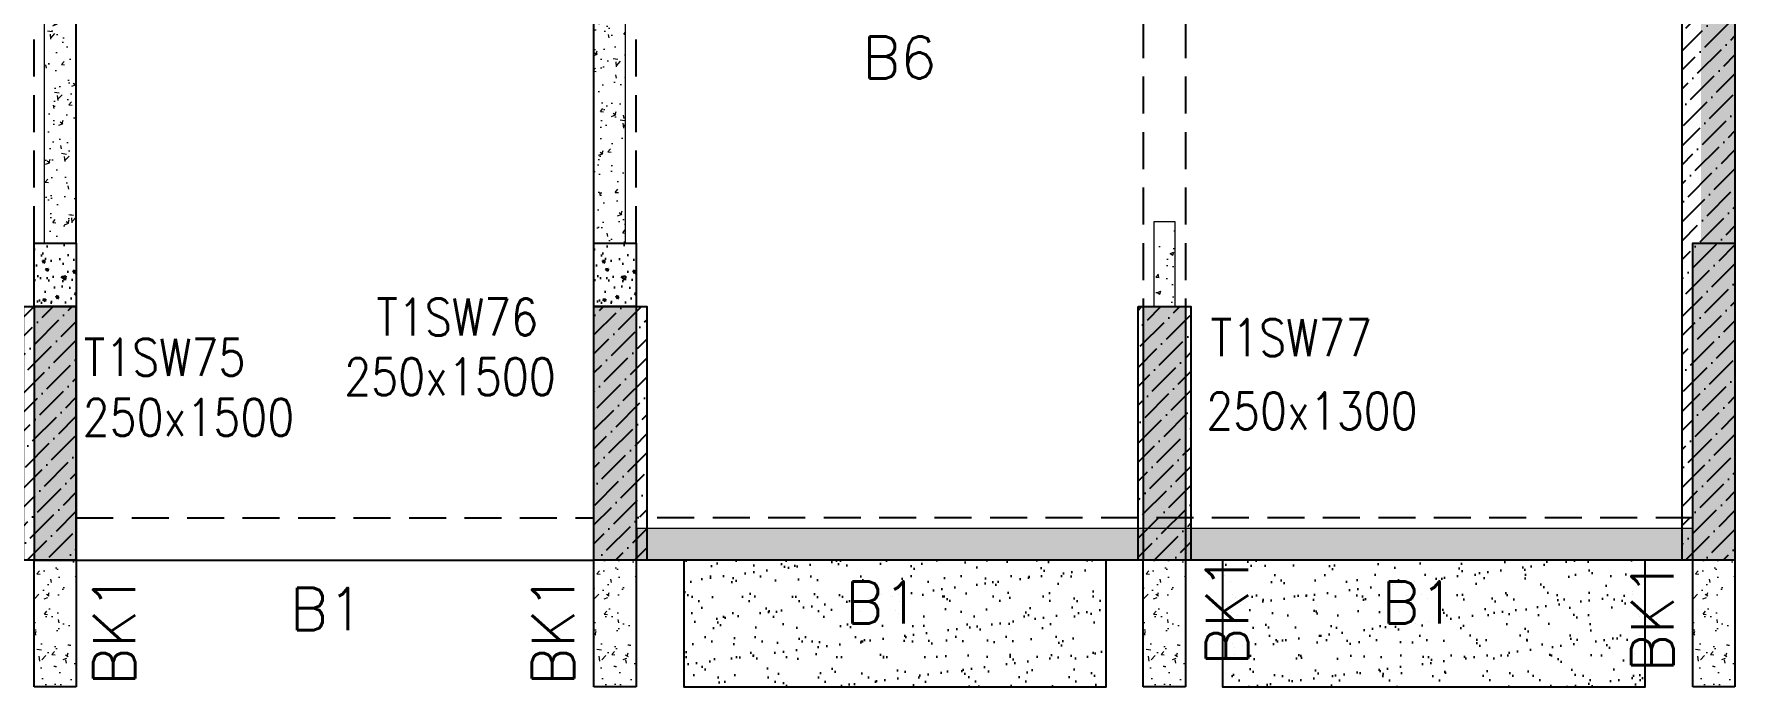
# Model space of a CAD drawing. Header units: millimetres. Extents: x 1078357 to 2594950, y -4969473 to -4636555.
# Drawn here: x 1143078 to 1151129, y -4672491 to -4669402 of the extents above; entities that cross this region are included whole.
import ezdxf

# ---------------------------------------------------------------- set-up
doc = ezdxf.new("R2010")
doc.units = ezdxf.units.MM
for name, pattern in [('CONTINOUS', [0]), ('HIDDEN', [0.375, 0.25, -0.125]), ('New Retail block$0$CONTINOUS', [0])]:
    doc.linetypes.add(name, pattern=pattern)
for name, color, linetype in [('B-200x325', 201, 'HIDDEN'), ('B-200x650', 241, 'HIDDEN'), ('NON STR. RCC WALL', 6, 'Continuous'), ('S-COLUMN_SHEAR WALL', 1, 'Continuous'), ('S-PROJECTION', 54, 'New Retail block$0$CONTINOUS'), ('UP TO GFRS', 1, 'Continuous')]:
    doc.layers.add(name, color=color, linetype=linetype)
for name, color, linetype, lineweight in [('COL. NO.', 30, 'Continuous', 25), ('COL. SIZE', 7, 'Continuous', 25), ('HATCH', 8, 'Continuous', 30), ('RCC UPSTAND', 43, 'Continuous', 30), ('S-NON STR RCC WALL', 8, 'Continuous', 0)]:
    doc.layers.add(name, color=color, linetype=linetype, lineweight=lineweight)
doc.styles.add('ROMANS', font='romans.shx', dxfattribs={"width": 0.85})
pattern_1 = [(50, (-5232816.98, 23531658.65), (182.184669, -15.93908554), [19.05, -209.55]), (355, (-5232816.98, 23531658.65), (-35.2434214, 191.0568452), [15.24, -167.6405842]), (100.4514447, (-5232801.8, 23531657.33), (146.9412471, 175.1177519), [16.1900088, -178.0902446]), (46.1842, (-5232816.98, 23531709.45), (271.0790409, -42.042328), [28.575, -314.325]), (96.6355576, (-5232794.4, 23531705.95), (237.404134, 247.4261246), [24.2850231, -267.1356082]), (351.1841512, (-5232816.98, 23531709.45), (237.404134, 247.4261246), [22.859967, -251.459732]), (21, (-5232791.58, 23531696.75), (151.6143913, -102.2651982), [19.05, -209.55]), (326, (-5232791.58, 23531696.75), (61.8020283, 184.1879661), [15.24, -167.64]), (71.451445, (-5232778.95, 23531688.23), (213.4164193, 81.9227689), [16.1900088, -178.0899376]), (37.5, (-5232816.985, 23531658.653), (3.08860325, 84.55503887), [0, -165.608, 0, -170.18, 0, -168.275]), (7.5, (-5232816.985, 23531658.65), (66.8196625, 100.18057482), [0, -97.028, 0, -161.798, 0, -64.135]), (327.5, (-5232873.63, 23531658.65), (135.59059517, -5.728744), [0, -63.5, 0, -198.12, 0, -262.89]), (317.5, (-5232899.03, 23531658.65), (148.1291814, 25.42649103), [0, -82.55, 0, -131.572, 0, -186.69])]
pattern_2 = [(45, (903512.135, -4613405.35), (33.67596, 123.478522), [158.75, -31.75, 0, -31.75])]
pattern_3 = [(45, (903512.16, -4590022.35), (33.67596, 123.478522), [158.75, -31.75, 0, -31.75])]

msp = doc.modelspace()

# ---------------------------------------------------------------- hatches: boundary and pattern name
at = {"layer": 'HATCH'}
h = msp.add_hatch(dxfattribs=at)
h.set_pattern_fill('AR-SAND', color=8, scale=3, angle=179.97015)
h.set_pattern_definition([(37.47015413, (-3947679.63, 18699617.45), (-4.72361136, 146.8264517), [0, -115.824, 0, -129.54, 0, -123.825]), (7.4701541, (-3947679.63, 18699617.45), (134.9689868, 214.9772528), [0, -62.484, 0, -104.394, 0, -40.005]), (327.4701541, (-3947773.35, 18699617.5), (237.2979035, 0.3075449), [0, -38.1, 0, -137.16, 0, -179.07]), (317.4701541, (-3947773.35, 18699617.5), (229.1017424, 66.759465), [0, -19.05, 0, -89.916, 0, -102.87])])
h.paths.add_polyline_path([(1148153.3, -4671891.2), (1146153.3, -4671891.2), (1146153.3, -4672491.2), (1148153.3, -4672491.2)])
h = msp.add_hatch(dxfattribs=at)
h.set_pattern_fill('AR-SAND', color=8, scale=3, angle=179.97015)
h.set_pattern_definition([(37.47015413, (-3950229.63, 18699617.45), (-4.72361136, 146.8264517), [0, -115.824, 0, -129.54, 0, -123.825]), (7.4701541, (-3950229.63, 18699617.45), (134.9689868, 214.9772528), [0, -62.484, 0, -104.394, 0, -40.005]), (327.4701541, (-3950323.35, 18699617.5), (237.2979035, 0.3075449), [0, -38.1, 0, -137.16, 0, -179.07]), (317.4701541, (-3950323.35, 18699617.5), (229.1017424, 66.759465), [0, -19.05, 0, -89.916, 0, -102.87])])
h.paths.add_polyline_path([(1150703.3, -4671891.2), (1148703.3, -4671891.2), (1148703.3, -4672491.2), (1150703.3, -4672491.2)])
at = {"layer": 'RCC UPSTAND'}
h = msp.add_hatch(dxfattribs=at)
h.set_pattern_fill('AR-CONC', color=8, scale=20, angle=90)
h.set_pattern_definition([(140, (-2064921.59, -7209135.68), (12.550427, 143.4520365), [15, -165]), (85, (-2064921.59, -7209135.68), (-150.438427, -27.7502667), [12, -132]), (190.4514445, (-2064920.54, -7209123.73), (-137.887998, 115.7017693), [12.7480384, -140.2284224]), (136.1842, (-2064961.59, -7209135.68), (33.103856, 213.448266), [22.5, -247.5]), (186.6356355, (-2064958.83, -7209117.9), (-194.82372, 186.932389), [19.122068, -210.342752]), (81.184164, (-2064961.6, -7209135.68), (-194.82372, 186.932389), [18, -198]), (111, (-2064951.59, -7209115.68), (80.523778, 119.3814104), [15, -165]), (56, (-2064951.59, -7209115.68), (-145.030009, 48.6630664), [12, -132]), (161.4514447, (-2064944.88, -7209105.74), (-64.5062306, 168.0444753), [12.748038, -140.2284224]), (127.5, (-2064921.59, -7209135.685), (-66.57877077, 2.43197106), [0, -130.4, 0, -134, 0, -132.5]), (97.5, (-2064921.59, -7209135.685), (-78.8823424, 52.6139075), [0, -76.4, 0, -127.4, 0, -50.5]), (57.5, (-2064921.59, -7209180.285), (4.51097435, 106.7644872), [0, -50, 0, -156, 0, -207]), (47.5, (-2064921.59, -7209200.28), (-20.0209965, 116.6372339), [0, -65, 0, -103.6, 0, -147])])
h.paths.add_polyline_path([(1143278.4, -4670391.2), (1143278.4, -4670691.2), (1143078.5, -4670691.2), (1143078.5, -4670391.2)])
h = msp.add_hatch(dxfattribs=at)
h.set_pattern_fill('AR-CONC', color=8, scale=20, angle=90)
h.set_pattern_definition([(140, (-2062271.59, -7209135.68), (12.550427, 143.4520365), [15, -165]), (85, (-2062271.59, -7209135.68), (-150.438427, -27.7502667), [12, -132]), (190.4514445, (-2062270.54, -7209123.73), (-137.887998, 115.7017693), [12.7480384, -140.2284224]), (136.1842, (-2062311.59, -7209135.68), (33.103856, 213.448266), [22.5, -247.5]), (186.6356355, (-2062308.83, -7209117.9), (-194.82372, 186.932389), [19.122068, -210.342752]), (81.184164, (-2062311.6, -7209135.68), (-194.82372, 186.932389), [18, -198]), (111, (-2062301.59, -7209115.68), (80.523778, 119.3814104), [15, -165]), (56, (-2062301.59, -7209115.68), (-145.030009, 48.6630664), [12, -132]), (161.4514447, (-2062294.88, -7209105.74), (-64.5062306, 168.0444753), [12.748038, -140.2284224]), (127.5, (-2062271.59, -7209135.685), (-66.57877077, 2.43197106), [0, -130.4, 0, -134, 0, -132.5]), (97.5, (-2062271.59, -7209135.685), (-78.8823424, 52.6139075), [0, -76.4, 0, -127.4, 0, -50.5]), (57.5, (-2062271.59, -7209180.285), (4.51097435, 106.7644872), [0, -50, 0, -156, 0, -207]), (47.5, (-2062271.59, -7209200.28), (-20.0209965, 116.6372339), [0, -65, 0, -103.6, 0, -147])])
h.paths.add_polyline_path([(1145928.4, -4670391.2), (1145928.4, -4670691.2), (1145728.5, -4670691.2), (1145728.5, -4670391.2)])
at = {"layer": 'S-COLUMN_SHEAR WALL', "lineweight": 25, "extrusion": (1.00316e-06, -2.11765e-11, 1)}
h = msp.add_hatch(color=1, dxfattribs=at)
h.dxf.hatch_style = 1
h.paths.add_polyline_path([(1151128.5, -4670391.3), (1150968.5, -4670391.3), (1150968.5, -4668691.2), (1151128.5, -4668691.2)])
at = {"layer": 'S-COLUMN_SHEAR WALL', "lineweight": 25}
h = msp.add_hatch(color=1, dxfattribs=at)
h.dxf.hatch_style = 1
h.paths.add_polyline_path([(1151128.5, -4671891.2), (1150928.5, -4671891.2), (1150928.5, -4670391.2), (1151128.5, -4670391.2)])
at = {"layer": 'S-COLUMN_SHEAR WALL', "lineweight": 25, "extrusion": (-1.00316e-06, -1.91639e-11, 1)}
h = msp.add_hatch(color=1, dxfattribs=at)
h.dxf.hatch_style = 1
h.paths.add_polyline_path([(1143078.5, -4671891.2), (1143278.5, -4671891.2), (1143278.5, -4670691.2), (1143078.5, -4670691.2)])
at = {"layer": 'S-COLUMN_SHEAR WALL', "lineweight": 25}
h = msp.add_hatch(color=1, dxfattribs=at)
h.dxf.hatch_style = 1
h.paths.add_polyline_path([(1145928.5, -4670691.2), (1145928.5, -4671891.2), (1145728.5, -4671891.2), (1145728.5, -4670691.2)])
h = msp.add_hatch(color=1, dxfattribs=at)
h.dxf.hatch_style = 1
h.paths.add_polyline_path([(1148528.5, -4670691.2), (1148528.5, -4671891.2), (1148328.5, -4671891.2), (1148328.5, -4670691.2)])
at = {"layer": 'S-NON STR RCC WALL'}
h = msp.add_hatch(dxfattribs=at)
h.set_pattern_fill('AR-CONC', color=256)
h.set_pattern_definition(pattern_1)
h.paths.add_polyline_path([(1142378.3, -4669291.2), (1142378.3, -4666941.2), (1143078.3, -4666941.2), (1143078.3, -4667091.2), (1142528.3, -4667091.2), (1142528.3, -4669141.2), (1143278.3, -4669141.2), (1143278.3, -4670391.1), (1143128.3, -4670391.1), (1143128.3, -4669291.2)])
h = msp.add_hatch(dxfattribs=at)
h.set_pattern_fill('AR-CONC', color=256, angle=180)
h.set_pattern_definition(pattern_1)
h.paths.add_polyline_path([(1146628.4, -4669291.2), (1146628.4, -4666941.2), (1145928.4, -4666941.2), (1145928.4, -4667091.2), (1146478.4, -4667091.2), (1146478.4, -4669141.2), (1145728.4, -4669141.2), (1145728.4, -4670391.1), (1145878.4, -4670391.1), (1145878.4, -4669291.2)])
h = msp.add_hatch(dxfattribs=at)
h.set_pattern_fill('AR-CONC', color=256, angle=180)
h.set_pattern_definition([(50, (1148441.77, -4472621.33), (182.18467, -15.93909), [19.05, -209.55]), (355, (1148441.77, -4472621.33), (-35.24342, 191.05685), [15.24, -167.64058]), (100.45144, (1148456.96, -4472622.66), (146.94125, 175.11775), [16.19001, -178.09024]), (46.1842, (1148441.77, -4472570.53), (271.07904, -42.04233), [28.575, -314.325]), (96.63556, (1148464.36, -4472574.03), (237.40413, 247.42612), [24.28502, -267.1356]), (351.18415, (1148441.77, -4472570.53), (237.40413, 247.42612), [22.85997, -251.45973]), (21, (1148467.17, -4472583.23), (151.61439, -102.2652), [19.05, -209.55]), (326, (1148467.17, -4472583.23), (61.80203, 184.18797), [15.24, -167.64]), (71.45144, (1148479.8, -4472591.75), (213.41642, 81.92277), [16.19001, -178.08994]), (37.5, (1148441.774, -4472621.33), (3.088603, 84.555039), [0, -165.608, 0, -170.18, 0, -168.275]), (7.5, (1148441.77, -4472621.33), (66.819663, 100.180575), [0, -97.028, 0, -161.798, 0, -64.135]), (327.5, (1148385.13, -4472621.33), (135.590595, -5.728744), [0, -63.5, 0, -198.12, 0, -262.89]), (317.5, (1148359.73, -4472621.33), (148.12918, 25.42649), [0, -82.55, 0, -131.572, 0, -186.69])])
h.paths.add_polyline_path([(1148378.4, -4670691.4), (1148478.4, -4670691.4), (1148478.4, -4670291), (1148378.4, -4670291)])
h = msp.add_hatch(dxfattribs=at)
h.set_pattern_fill('AR-CONC', color=256, angle=180)
h.set_pattern_definition([(50, (-6330041.7, 28215677.84), (182.184669, -15.93908554), [19.05, -209.55]), (355, (-6330041.7, 28215677.84), (-35.2434214, 191.0568452), [15.24, -167.6405842]), (100.4514447, (-6330026.52, 28215676.51), (146.9412471, 175.1177519), [16.1900088, -178.0902446]), (46.1842, (-6330041.7, 28215728.64), (271.0790409, -42.042328), [28.575, -314.325]), (96.6355576, (-6330019.1, 28215725.14), (237.404134, 247.4261246), [24.2850231, -267.1356082]), (351.1841512, (-6330041.7, 28215728.64), (237.404134, 247.4261246), [22.859967, -251.459732]), (21, (-6330016.3, 28215715.94), (151.6143913, -102.2651982), [19.05, -209.55]), (326, (-6330016.3, 28215715.94), (61.8020283, 184.1879661), [15.24, -167.64]), (71.451445, (-6330003.67, 28215707.42), (213.4164193, 81.9227689), [16.1900088, -178.0899376]), (37.5, (-6330041.7, 28215677.84), (3.08860325, 84.55503887), [0, -165.608, 0, -170.18, 0, -168.275]), (7.5, (-6330041.7, 28215677.84), (66.8196625, 100.18057482), [0, -97.028, 0, -161.798, 0, -64.135]), (327.5, (-6330098.34, 28215677.84), (135.59059517, -5.72874399), [0, -63.5, 0, -198.12, 0, -262.89]), (317.5, (-6330123.74, 28215677.84), (148.1291814, 25.42649103), [0, -82.55, 0, -131.572, 0, -186.69])])
h.paths.add_polyline_path([(1145931.3, -4671891.2), (1150928.4, -4671891.2), (1150928.4, -4671741.2), (1145931.3, -4671741.2)])
h = msp.add_hatch(dxfattribs=at)
h.set_pattern_fill('AR-CONC', color=256, angle=180)
h.set_pattern_definition([(50, (-8487093.9, 37567216.15), (182.184669, -15.93908554), [19.05, -209.55]), (355, (-8487093.9, 37567216.15), (-35.2434214, 191.0568452), [15.24, -167.6405842]), (100.4514447, (-8487078.72, 37567214.82), (146.9412471, 175.1177519), [16.1900088, -178.0902446]), (46.1842, (-8487093.9, 37567266.95), (271.0790409, -42.0423279), [28.575, -314.325]), (96.6355576, (-8487071.3, 37567263.45), (237.404134, 247.4261246), [24.2850231, -267.1356082]), (351.1841512, (-8487093.9, 37567266.95), (237.404134, 247.4261246), [22.859967, -251.459732]), (21, (-8487068.5, 37567254.25), (151.61439127, -102.2651982), [19.05, -209.55]), (326, (-8487068.5, 37567254.25), (61.80202835, 184.1879661), [15.24, -167.64]), (71.451445, (-8487055.87, 37567245.73), (213.4164193, 81.9227689), [16.1900088, -178.0899376]), (37.5, (-8487093.9, 37567216.15), (3.08860325, 84.55503887), [0, -165.608, 0, -170.18, 0, -168.275]), (7.5, (-8487093.9, 37567216.15), (66.81966251, 100.18057482), [0, -97.028, 0, -161.798, 0, -64.135]), (327.5, (-8487150.544, 37567216.15), (135.59059517, -5.72874399), [0, -63.5, 0, -198.12, 0, -262.89]), (317.5, (-8487175.94, 37567216.15), (148.1291814, 25.42649103), [0, -82.55, 0, -131.572, 0, -186.69])])
h.paths.add_polyline_path([(1143278.3, -4671891.1), (1143078.4, -4671891.1), (1143078.4, -4672491.1), (1143278.3, -4672491.1), (1143278.4, -4672491.1), (1143278.4, -4671891.2)], is_closed=False)
h = msp.add_hatch(dxfattribs=at)
h.set_pattern_fill('AR-CONC', color=256, angle=180)
h.set_pattern_definition([(50, (-8484443.9, 37567216.15), (182.184669, -15.93908554), [19.05, -209.55]), (355, (-8484443.9, 37567216.15), (-35.2434214, 191.0568452), [15.24, -167.6405842]), (100.4514447, (-8484428.72, 37567214.82), (146.9412471, 175.1177519), [16.1900088, -178.0902446]), (46.1842, (-8484443.9, 37567266.95), (271.0790409, -42.0423279), [28.575, -314.325]), (96.6355576, (-8484421.3, 37567263.45), (237.404134, 247.4261246), [24.2850231, -267.1356082]), (351.1841512, (-8484443.9, 37567266.95), (237.404134, 247.4261246), [22.859967, -251.459732]), (21, (-8484418.5, 37567254.25), (151.61439127, -102.2651982), [19.05, -209.55]), (326, (-8484418.5, 37567254.25), (61.80202835, 184.1879661), [15.24, -167.64]), (71.451445, (-8484405.87, 37567245.73), (213.4164193, 81.9227689), [16.1900088, -178.0899376]), (37.5, (-8484443.9, 37567216.15), (3.08860325, 84.55503887), [0, -165.608, 0, -170.18, 0, -168.275]), (7.5, (-8484443.9, 37567216.15), (66.81966251, 100.18057482), [0, -97.028, 0, -161.798, 0, -64.135]), (327.5, (-8484500.544, 37567216.15), (135.59059517, -5.72874399), [0, -63.5, 0, -198.12, 0, -262.89]), (317.5, (-8484525.94, 37567216.15), (148.1291814, 25.42649103), [0, -82.55, 0, -131.572, 0, -186.69])])
h.paths.add_polyline_path([(1145928.3, -4671891.1), (1145728.4, -4671891.1), (1145728.4, -4672491.1), (1145928.3, -4672491.1), (1145928.4, -4672491.1), (1145928.4, -4671891.2)], is_closed=False)
h = msp.add_hatch(dxfattribs=at)
h.set_pattern_fill('AR-CONC', color=256, angle=180)
h.set_pattern_definition([(50, (-8481843.92, 37567216.15), (182.184669, -15.93908554), [19.05, -209.55]), (355, (-8481843.92, 37567216.15), (-35.2434214, 191.0568452), [15.24, -167.6405842]), (100.4514447, (-8481828.74, 37567214.82), (146.9412471, 175.1177519), [16.1900088, -178.0902446]), (46.1842, (-8481843.92, 37567266.95), (271.0790409, -42.0423279), [28.575, -314.325]), (96.6355576, (-8481821.33, 37567263.45), (237.404134, 247.4261246), [24.2850231, -267.1356082]), (351.1841512, (-8481843.92, 37567266.95), (237.404134, 247.4261246), [22.859967, -251.459732]), (21, (-8481818.52, 37567254.25), (151.61439127, -102.2651982), [19.05, -209.55]), (326, (-8481818.52, 37567254.25), (61.80202835, 184.1879661), [15.24, -167.64]), (71.451445, (-8481805.89, 37567245.73), (213.4164193, 81.9227689), [16.1900088, -178.0899376]), (37.5, (-8481843.923, 37567216.15), (3.08860325, 84.55503887), [0, -165.608, 0, -170.18, 0, -168.275]), (7.5, (-8481843.92, 37567216.15), (66.81966251, 100.18057482), [0, -97.028, 0, -161.798, 0, -64.135]), (327.5, (-8481900.565, 37567216.15), (135.59059517, -5.72874399), [0, -63.5, 0, -198.12, 0, -262.89]), (317.5, (-8481925.97, 37567216.15), (148.1291814, 25.42649103), [0, -82.55, 0, -131.572, 0, -186.69])])
h.paths.add_polyline_path([(1148528.3, -4671891.1), (1148328.3, -4671891.1), (1148328.3, -4672491.1), (1148528.3, -4672491.1), (1148528.3, -4672491.1), (1148528.3, -4671891.2)], is_closed=False)
h = msp.add_hatch(dxfattribs=at)
h.set_pattern_fill('AR-CONC', color=256, angle=180)
h.set_pattern_definition([(50, (-8479243.9, 37567216.15), (182.184669, -15.93908554), [19.05, -209.55]), (355, (-8479243.9, 37567216.15), (-35.2434214, 191.0568452), [15.24, -167.6405842]), (100.4514447, (-8479228.72, 37567214.82), (146.9412471, 175.1177519), [16.1900088, -178.0902446]), (46.1842, (-8479243.9, 37567266.95), (271.0790409, -42.0423279), [28.575, -314.325]), (96.6355576, (-8479221.3, 37567263.45), (237.404134, 247.4261246), [24.2850231, -267.1356082]), (351.1841512, (-8479243.9, 37567266.95), (237.404134, 247.4261246), [22.859967, -251.459732]), (21, (-8479218.5, 37567254.25), (151.61439127, -102.2651982), [19.05, -209.55]), (326, (-8479218.5, 37567254.25), (61.80202835, 184.1879661), [15.24, -167.64]), (71.451445, (-8479205.87, 37567245.73), (213.4164193, 81.9227689), [16.1900088, -178.0899376]), (37.5, (-8479243.9, 37567216.15), (3.08860325, 84.55503887), [0, -165.608, 0, -170.18, 0, -168.275]), (7.5, (-8479243.9, 37567216.15), (66.81966251, 100.18057482), [0, -97.028, 0, -161.798, 0, -64.135]), (327.5, (-8479300.544, 37567216.15), (135.59059517, -5.72874399), [0, -63.5, 0, -198.12, 0, -262.89]), (317.5, (-8479325.94, 37567216.15), (148.1291814, 25.42649103), [0, -82.55, 0, -131.572, 0, -186.69])])
h.paths.add_polyline_path([(1151128.3, -4671891.1), (1150928.4, -4671891.1), (1150928.4, -4672491.1), (1151128.3, -4672491.1), (1151128.4, -4672491.1), (1151128.4, -4671891.2)], is_closed=False)
at = {"layer": 'UP TO GFRS', "lineweight": 25}
h = msp.add_hatch(dxfattribs=at)
h.set_pattern_fill('ANSI36', color=8, scale=20)
h.set_pattern_definition(pattern_2)
h.paths.add_polyline_path([(1150878.6, -4667391.2), (1151128.6, -4667391.2), (1151128.6, -4671891.2), (1150878.6, -4671891.2)])
h = msp.add_hatch(dxfattribs=at)
h.set_pattern_fill('ANSI36', color=8, scale=20)
h.set_pattern_definition(pattern_3)
h.paths.add_polyline_path([(1143278.5, -4670691.2), (1143278.5, -4671891.2), (1143028.5, -4671891.2), (1143028.5, -4670691.2)])
h = msp.add_hatch(dxfattribs=at)
h.set_pattern_fill('ANSI36', color=8, scale=20)
h.set_pattern_definition(pattern_3)
h.paths.add_polyline_path([(1145978.5, -4670691.2), (1145978.5, -4671891.2), (1145728.5, -4671891.2), (1145728.5, -4670691.2)])
h = msp.add_hatch(dxfattribs=at)
h.set_pattern_fill('ANSI36', color=8, scale=20)
h.set_pattern_definition(pattern_2)
h.paths.add_polyline_path([(1148553.6, -4670691.2), (1148553.6, -4671891), (1148303.6, -4671891), (1148303.6, -4670691.2)])

# ---------------------------------------------------------------- linework, layer by layer
at = {"layer": 'B-200x650', "linetype": 'HIDDEN', "ltscale": 700}
for p, q in [((1148328.3, -4665141.2, 0), (1148328.3, -4671591.1, 0)), ((1148528.3, -4665141.2, 0), (1148528.3, -4671591.1, 0)), ((1143078.3, -4670391.1, 0), (1143078.3, -4668091.1, 0)), ((1145928.3, -4670391.1, 0), (1145928.3, -4668091.1, 0)), ((1143278.2, -4671691.2, 0), (1145728.3, -4671691.2, 0)), ((1150928.3, -4671691.1, 0), (1145928.3, -4671691.1, 0))]:
    msp.add_line(p, q, dxfattribs=at)
at = {"layer": 'B-200x650', "linetype": 'CONTINOUS', "ltscale": 700}
for p, q in [((1143278.3, -4670391.1, 0), (1143278.3, -4668091.1, 0)), ((1145728.3, -4670391.1, 0), (1145728.3, -4668091.1, 0)), ((1143078.3, -4672491.2, 0), (1143078.3, -4671891.2, 0)), ((1143278.3, -4671891.2, 0), (1143278.3, -4672491.2, 0)), ((1145728.3, -4672491.2, 0), (1145728.3, -4671891.2, 0)), ((1150928.3, -4671891.1, 0), (1145928.3, -4671891.1, 0)), ((1145928.3, -4671891.2, 0), (1145928.3, -4672491.2, 0)), ((1148328.3, -4672491.2, 0), (1148328.3, -4671891.2, 0)), ((1148528.3, -4671891.2, 0), (1148528.3, -4672491.2, 0)), ((1150928.3, -4672491.1, 0), (1150928.3, -4671891.1, 0)), ((1151128.3, -4671891.1, 0), (1151128.3, -4672491.1, 0)), ((1143278.3, -4672491.2, 0), (1143078.3, -4672491.2, 0)), ((1145928.3, -4672491.2, 0), (1145728.3, -4672491.2, 0)), ((1148528.3, -4672491.2, 0), (1148328.3, -4672491.2, 0)), ((1151128.3, -4672491.1, 0), (1150928.3, -4672491.1, 0))]:
    msp.add_line(p, q, dxfattribs=at)
at = {"layer": 'B-200x650', "linetype": 'Continuous', "ltscale": 700}
msp.add_line((1143278.2, -4671891.2, 0), (1145728.3, -4671891.2, 0), dxfattribs=at)
at = {"layer": 'NON STR. RCC WALL', "elevation": 0}
for points in [[(1143278.4, -4670391.2), (1143278.4, -4670691.2), (1143078.5, -4670691.2), (1143078.5, -4670391.2)], [(1145928.4, -4670391.2), (1145928.4, -4670691.2), (1145728.5, -4670691.2), (1145728.5, -4670391.2)]]:
    msp.add_lwpolyline(points, close=True, dxfattribs=at)
at = {"layer": 'S-COLUMN_SHEAR WALL', "color": 1, "lineweight": 25, "elevation": 0}
for points in [[(1151128.5, -4671891.2), (1150928.5, -4671891.2), (1150928.5, -4670391.2), (1151128.5, -4670391.2)], [(1145928.5, -4671891.2), (1145728.5, -4671891.2), (1145728.5, -4670691.2), (1145928.5, -4670691.2)], [(1148328.5, -4670691.4), (1148528.5, -4670691.4), (1148528.5, -4671891.2), (1148328.5, -4671891.2)]]:
    msp.add_lwpolyline(points, close=True, dxfattribs=at)
at = {"layer": 'S-COLUMN_SHEAR WALL', "color": 1, "lineweight": 25, "extrusion": (-1.00316e-06, -1.91639e-11, 1), "elevation": -1.1}
msp.add_lwpolyline([(1143078.5, -4671891.2), (1143278.5, -4671891.2), (1143278.5, -4670691.2), (1143078.5, -4670691.2)], close=True, dxfattribs=at)
at = {"layer": 'S-NON STR RCC WALL', "elevation": 0}
for points in [[(1142378.3, -4669291.2), (1142378.3, -4666941.2), (1143078.3, -4666941.2), (1143078.3, -4667091.2), (1142528.3, -4667091.2), (1142528.3, -4669141.2), (1143278.3, -4669141.2), (1143278.3, -4670391.1), (1143128.3, -4670391.1), (1143128.3, -4669291.2)], [(1146628.4, -4669291.2), (1146628.4, -4666941.2), (1145928.4, -4666941.2), (1145928.4, -4667091.2), (1146478.4, -4667091.2), (1146478.4, -4669141.2), (1145728.4, -4669141.2), (1145728.4, -4670391.1), (1145878.4, -4670391.1), (1145878.4, -4669291.2)], [(1148378.4, -4670691.4), (1148478.4, -4670691.4), (1148478.4, -4670291), (1148378.4, -4670291)], [(1145931.3, -4671891.2), (1150928.4, -4671891.2), (1150928.4, -4671741.2), (1145931.3, -4671741.2)]]:
    msp.add_lwpolyline(points, close=True, dxfattribs=at)
at = {"layer": 'S-PROJECTION', "elevation": 0}
for points in [[(1148153.3, -4671891.2), (1146153.3, -4671891.2), (1146153.3, -4672491.2), (1148153.3, -4672491.2)], [(1150703.3, -4671891.2), (1148703.3, -4671891.2), (1148703.3, -4672491.2), (1150703.3, -4672491.2)]]:
    msp.add_lwpolyline(points, close=True, dxfattribs=at)
at = {"layer": 'UP TO GFRS', "color": 3, "lineweight": 25, "elevation": 0}
for points in [[(1150878.5, -4667391.2), (1151128.5, -4667391.2), (1151128.5, -4671891.2), (1150878.5, -4671891.2)], [(1143028.5, -4670691.2), (1143278.5, -4670691.2), (1143278.5, -4671891.2), (1143028.5, -4671891.2)], [(1145728.5, -4670691.2), (1145978.5, -4670691.2), (1145978.5, -4671891.2), (1145728.5, -4671891.2)], [(1148303.5, -4670691.2), (1148553.5, -4670691.2), (1148553.5, -4671891), (1148303.5, -4671891)]]:
    msp.add_lwpolyline(points, close=True, dxfattribs=at)

# ---------------------------------------------------------------- texts
at = {"layer": 'B-200x325', "linetype": 'Continuous', "ltscale": 700, "style": 'ROMANS'}
msp.add_text('B6', height=200, rotation=0.00134, dxfattribs=at).set_placement((1146998, -4669613.2, -2.7))
at = {"layer": 'B-200x650', "linetype": 'CONTINOUS', "ltscale": 700, "style": 'ROMANS'}
for p in [(1148824, -4672390.8, 50), (1150837.7, -4672421.6, 50), (1143557.6, -4672485, 50), (1145634.9, -4672485, 50)]:
    msp.add_text('BK1', height=200, rotation=90, dxfattribs=at).set_placement(p)
at = {"layer": 'B-200x650', "linetype": 'HIDDEN', "ltscale": 500, "style": 'ROMANS'}
for rotation, p in [(0.00094, (1146918.4, -4672191.5, -2.7)), (0.00094, (1149455.7, -4672191.5, -2.7)), (359.99906, (1144290, -4672222.9, -2.7))]:
    msp.add_text('B1', height=200, rotation=rotation, dxfattribs=at).set_placement(p)
at = {"layer": 'COL. NO.', "linetype": 'Continuous', "style": 'ROMANS', "width": 0.85}
for s, p in [('T1SW76', (1144698.8, -4670828.9, -320.4)), ('T1SW77', (1148647, -4670925.4, -320.4)), ('T1SW75', (1143313.7, -4671018.4, -320.4))]:
    msp.add_text(s, height=175, dxfattribs=at).set_placement(p)
at = {"layer": 'COL. SIZE', "linetype": 'Continuous', "style": 'ROMANS', "width": 0.85}
for s, p in [('250x1500', (1144546.5, -4671110.7, -320.4)), ('250x1500', (1143309, -4671303.1, -320.4)), ('250x1300', (1148625.7, -4671272.6, -320.4))]:
    msp.add_text(s, height=175, dxfattribs=at).set_placement(p)

doc.saveas('drawing.dxf')
